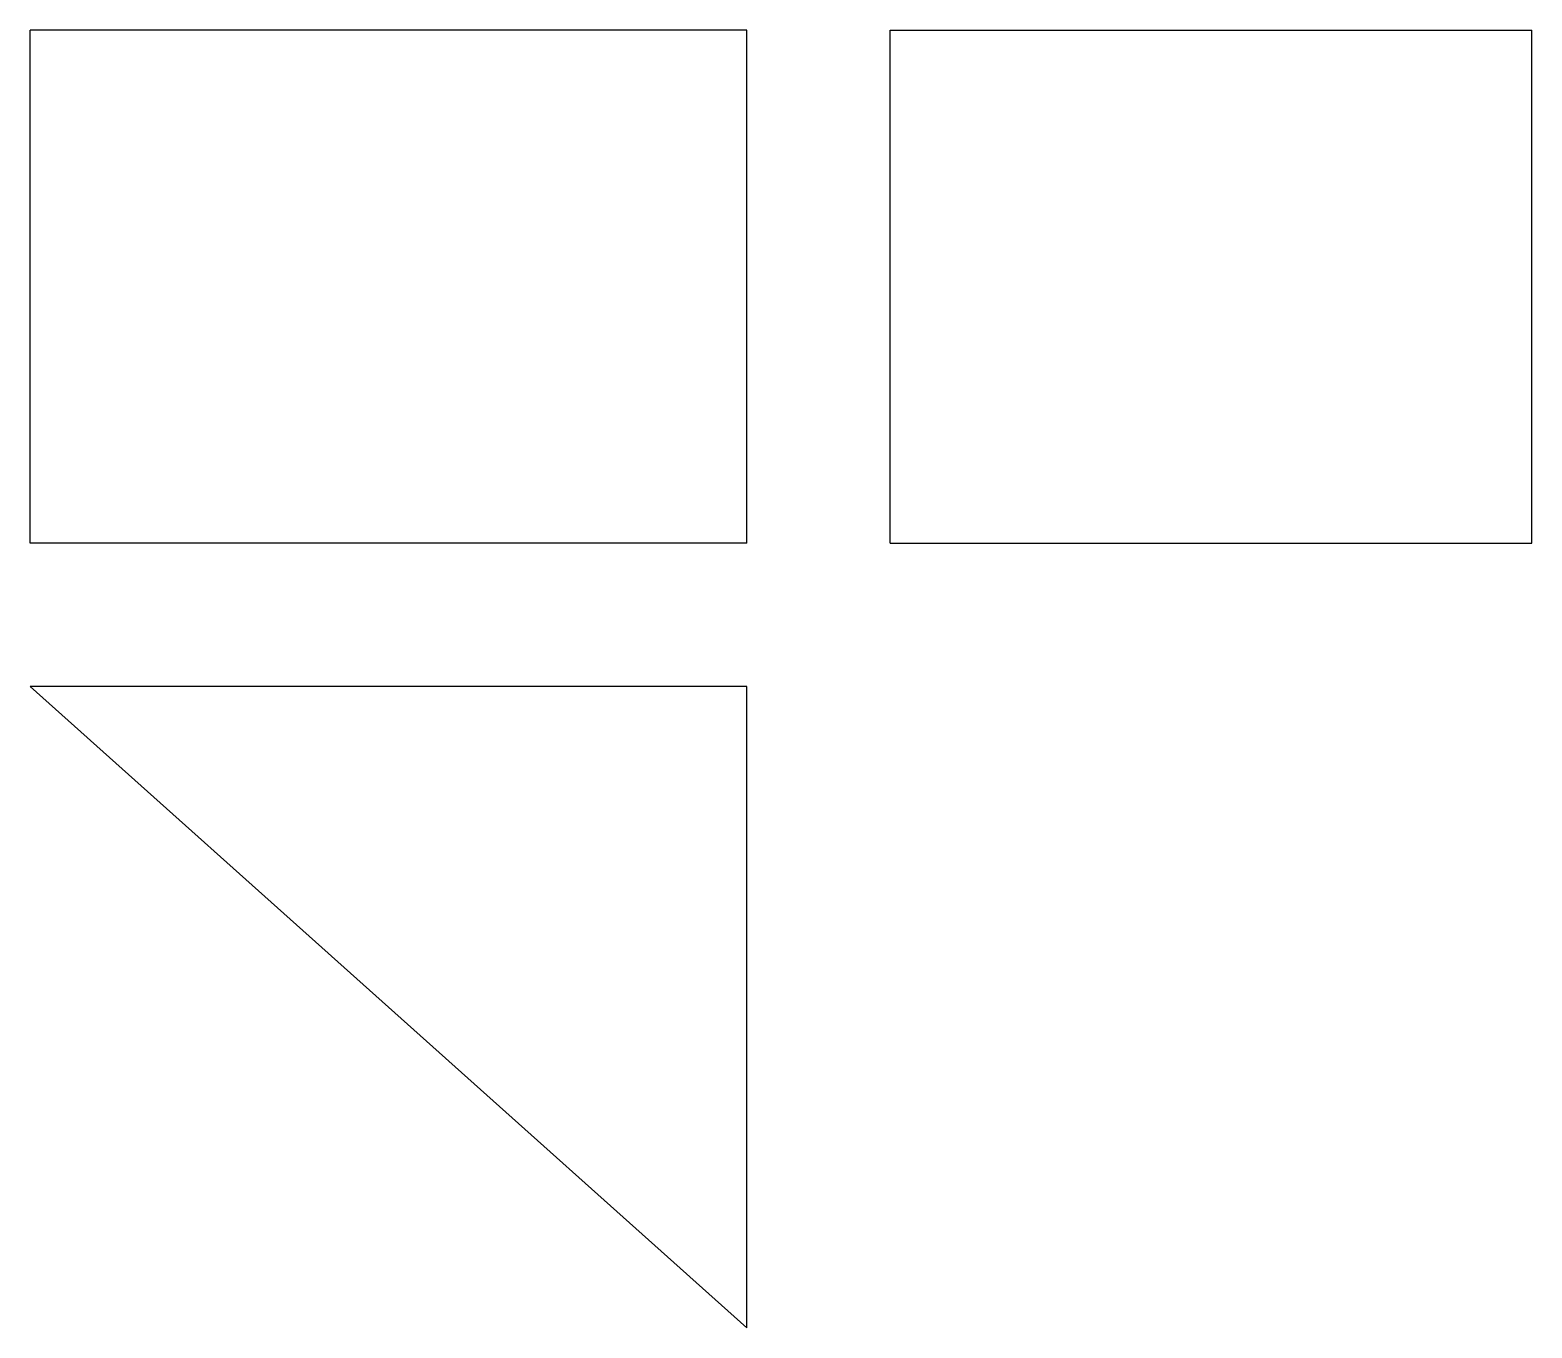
# Model space of a CAD drawing. Extents: x 0 to 1.57, y 0 to 1.36.
import ezdxf

# ---------------------------------------------------------------- set-up
doc = ezdxf.new("R2010")
doc.units = 0
for name, color, linetype in [('FRONT', 7, 'CONTINUOUS'), ('LEFT', 7, 'CONTINUOUS'), ('TOP', 7, 'CONTINUOUS')]:
    doc.layers.add(name, color=color, linetype=linetype)

msp = doc.modelspace()

# ---------------------------------------------------------------- linework, layer by layer
at = {"layer": 'FRONT'}
for p, q in [((0, 0.821308), (0, 1.358355)), ((0.75, 1.358355), (0, 1.358355)), ((0.75, 0.821308), (0.75, 1.358355)), ((0.75, 0.821308), (0, 0.821308))]:
    msp.add_line(p, q, dxfattribs=at)
at = {"layer": 'LEFT'}
for p, q in [((0.9, 0.821308), (0.9, 1.358355)), ((0.9, 1.358355), (1.571308, 1.358355)), ((1.571308, 0.821308), (1.571308, 1.358355)), ((0.9, 0.821308), (1.571308, 0.821308))]:
    msp.add_line(p, q, dxfattribs=at)
at = {"layer": 'TOP'}
for p, q in [((0, 0.671308), (0.75, 0)), ((0.75, 0.671308), (0, 0.671308)), ((0.75, 0), (0.75, 0.671308))]:
    msp.add_line(p, q, dxfattribs=at)

doc.saveas('drawing.dxf')
